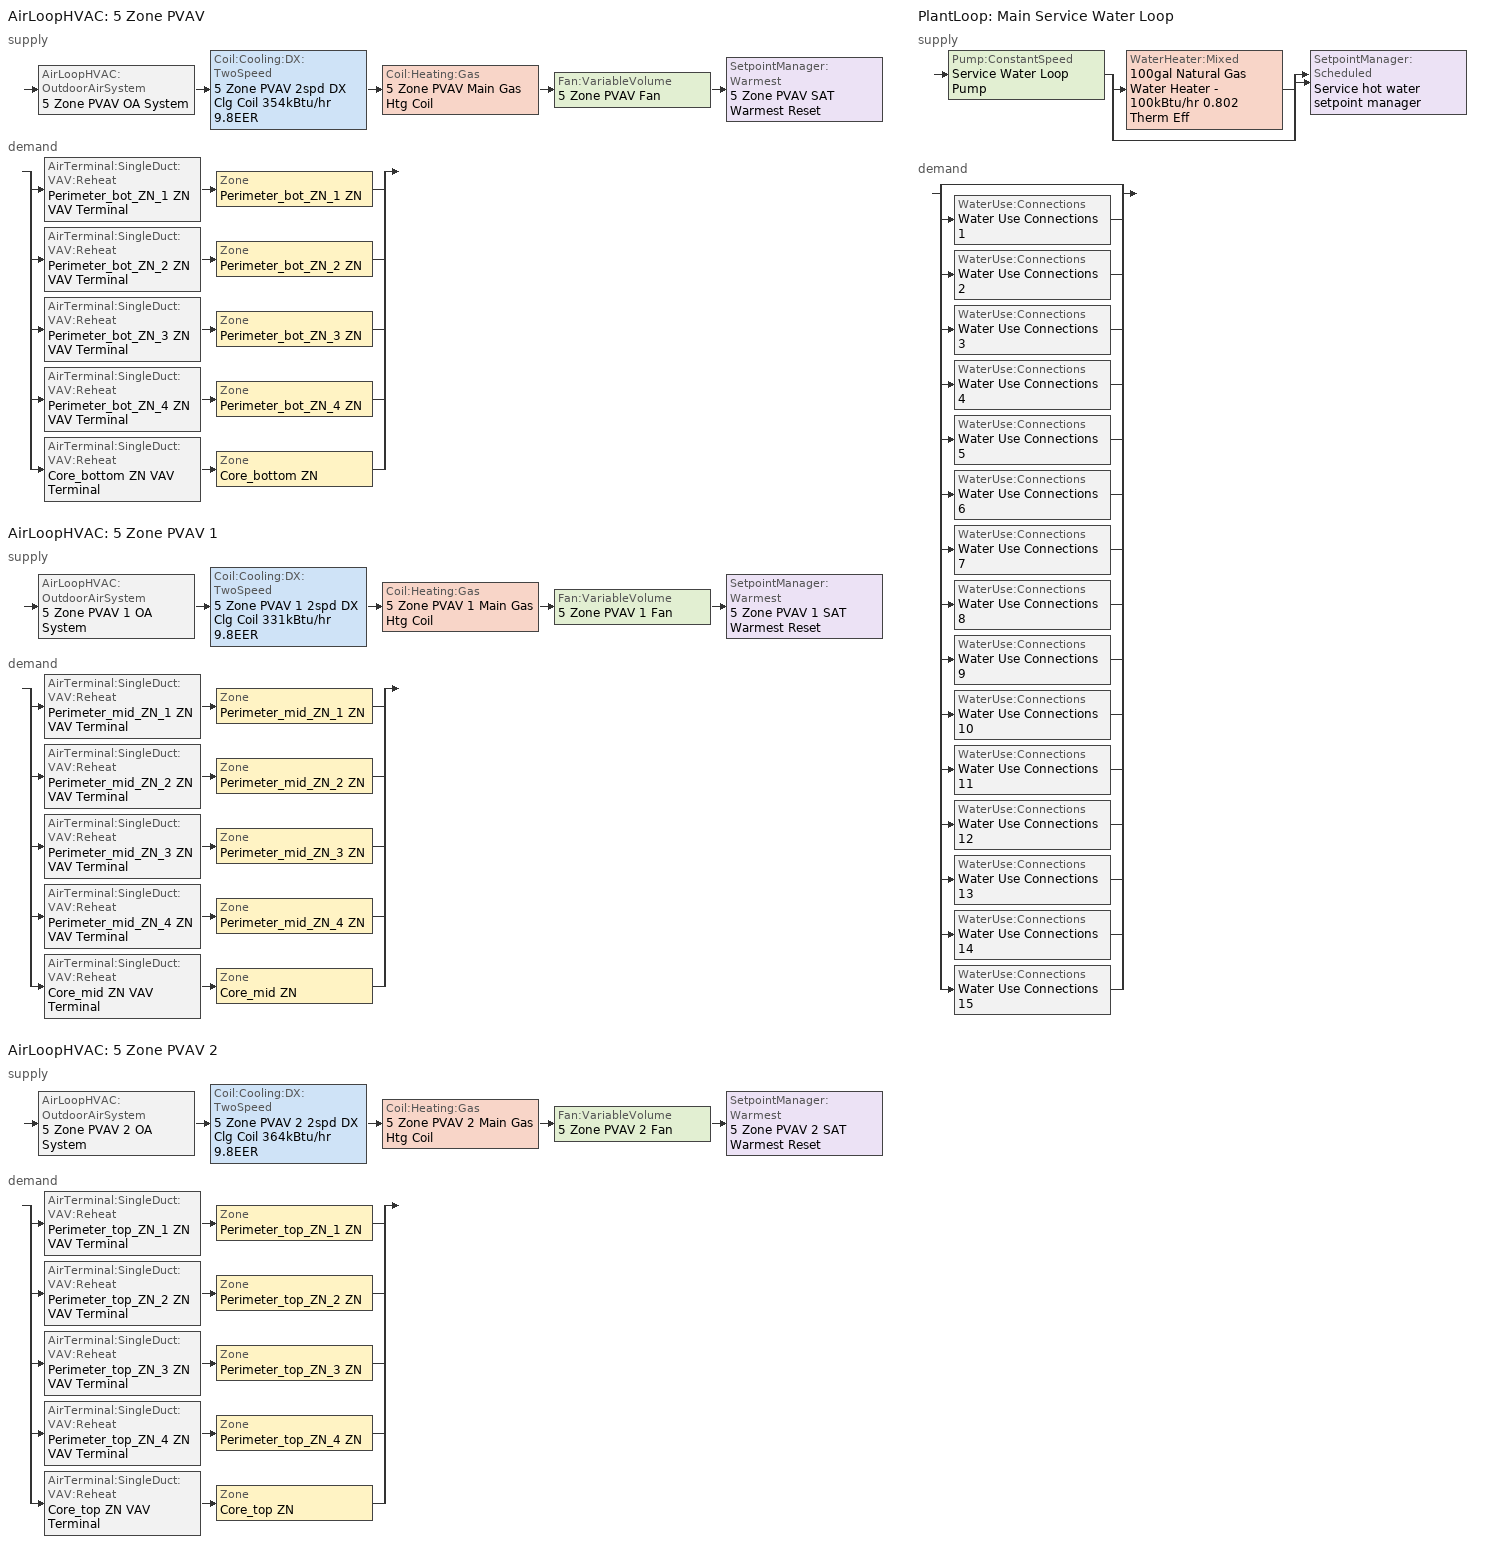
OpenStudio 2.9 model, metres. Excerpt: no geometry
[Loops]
AirLoopHVAC '5 Zone PVAV'
 supply: AirLoopHVAC:OutdoorAirSystem '5 Zone PVAV OA System' > Coil:Cooling:DX:TwoSpeed '5 Zone PVAV 2spd DX Clg Coil 354kBtu/hr 9.8EER' > Coil:Heating:Gas '5 Zone PVAV Main Gas Htg Coil' > Fan:VariableVolume '5 Zone PVAV Fan' > SetpointManager:Warmest '5 Zone PVAV SAT Warmest Reset'
 demand: split
  | AirTerminal:SingleDuct:VAV:Reheat 'Perimeter_bot_ZN_1 ZN VAV Terminal' > Zone 'Perimeter_bot_ZN_1 ZN'
  | AirTerminal:SingleDuct:VAV:Reheat 'Perimeter_bot_ZN_2 ZN VAV Terminal' > Zone 'Perimeter_bot_ZN_2 ZN'
  | AirTerminal:SingleDuct:VAV:Reheat 'Perimeter_bot_ZN_3 ZN VAV Terminal' > Zone 'Perimeter_bot_ZN_3 ZN'
  | AirTerminal:SingleDuct:VAV:Reheat 'Perimeter_bot_ZN_4 ZN VAV Terminal' > Zone 'Perimeter_bot_ZN_4 ZN'
  | AirTerminal:SingleDuct:VAV:Reheat 'Core_bottom ZN VAV Terminal' > Zone 'Core_bottom ZN'
AirLoopHVAC '5 Zone PVAV 1'
 supply: AirLoopHVAC:OutdoorAirSystem '5 Zone PVAV 1 OA System' > Coil:Cooling:DX:TwoSpeed '5 Zone PVAV 1 2spd DX Clg Coil 331kBtu/hr 9.8EER' > Coil:Heating:Gas '5 Zone PVAV 1 Main Gas Htg Coil' > Fan:VariableVolume '5 Zone PVAV 1 Fan' > SetpointManager:Warmest '5 Zone PVAV 1 SAT Warmest Reset'
 demand: split
  | AirTerminal:SingleDuct:VAV:Reheat 'Perimeter_mid_ZN_1 ZN VAV Terminal' > Zone 'Perimeter_mid_ZN_1 ZN'
  | AirTerminal:SingleDuct:VAV:Reheat 'Perimeter_mid_ZN_2 ZN VAV Terminal' > Zone 'Perimeter_mid_ZN_2 ZN'
  | AirTerminal:SingleDuct:VAV:Reheat 'Perimeter_mid_ZN_3 ZN VAV Terminal' > Zone 'Perimeter_mid_ZN_3 ZN'
  | AirTerminal:SingleDuct:VAV:Reheat 'Perimeter_mid_ZN_4 ZN VAV Terminal' > Zone 'Perimeter_mid_ZN_4 ZN'
  | AirTerminal:SingleDuct:VAV:Reheat 'Core_mid ZN VAV Terminal' > Zone 'Core_mid ZN'
AirLoopHVAC '5 Zone PVAV 2'
 supply: AirLoopHVAC:OutdoorAirSystem '5 Zone PVAV 2 OA System' > Coil:Cooling:DX:TwoSpeed '5 Zone PVAV 2 2spd DX Clg Coil 364kBtu/hr 9.8EER' > Coil:Heating:Gas '5 Zone PVAV 2 Main Gas Htg Coil' > Fan:VariableVolume '5 Zone PVAV 2 Fan' > SetpointManager:Warmest '5 Zone PVAV 2 SAT Warmest Reset'
 demand: split
  | AirTerminal:SingleDuct:VAV:Reheat 'Perimeter_top_ZN_1 ZN VAV Terminal' > Zone 'Perimeter_top_ZN_1 ZN'
  | AirTerminal:SingleDuct:VAV:Reheat 'Perimeter_top_ZN_2 ZN VAV Terminal' > Zone 'Perimeter_top_ZN_2 ZN'
  | AirTerminal:SingleDuct:VAV:Reheat 'Perimeter_top_ZN_3 ZN VAV Terminal' > Zone 'Perimeter_top_ZN_3 ZN'
  | AirTerminal:SingleDuct:VAV:Reheat 'Perimeter_top_ZN_4 ZN VAV Terminal' > Zone 'Perimeter_top_ZN_4 ZN'
  | AirTerminal:SingleDuct:VAV:Reheat 'Core_top ZN VAV Terminal' > Zone 'Core_top ZN'
PlantLoop 'Main Service Water Loop'
 supply: Pump:ConstantSpeed 'Service Water Loop Pump' > split
  | WaterHeater:Mixed '100gal Natural Gas Water Heater - 100kBtu/hr 0.802 Therm Eff'
  | bypass
  join > SetpointManager:Scheduled 'Service hot water setpoint manager'
 demand: split
  | bypass
  | WaterUse:Connections 'Water Use Connections 1'
  | WaterUse:Connections 'Water Use Connections 2'
  | WaterUse:Connections 'Water Use Connections 3'
  | WaterUse:Connections 'Water Use Connections 4'
  | WaterUse:Connections 'Water Use Connections 5'
  | WaterUse:Connections 'Water Use Connections 6'
  | WaterUse:Connections 'Water Use Connections 7'
  | WaterUse:Connections 'Water Use Connections 8'
  | WaterUse:Connections 'Water Use Connections 9'
  | WaterUse:Connections 'Water Use Connections 10'
  | WaterUse:Connections 'Water Use Connections 11'
  | WaterUse:Connections 'Water Use Connections 12'
  | WaterUse:Connections 'Water Use Connections 13'
  | WaterUse:Connections 'Water Use Connections 14'
  | WaterUse:Connections 'Water Use Connections 15'
[Sizing:Zone] Zone Cooling Design Supply Air Temperature Input Method=SupplyAirTemperature; Zone Cooling Design Supply Air Temperature {C}=12.7778; Zone Cooling Design Supply Air Temperature Difference {deltaC}=11.11; Zone Heating Design Supply Air Temperature Input Method=SupplyAirTemperature; Zone Heating Design Supply Air Temperature {C}=50; Zone Heating Design Supply Air Temperature Difference {deltaC}=11.11; Zone Cooling Design Supply Air Humidity Ratio {kg-H2O/kg-air}=0.0085; Zone Heating Design Supply Air Humidity Ratio {kg-H2O/kg-air}=0.008; Cooling Design Air Flow Method=DesignDay; Heating Design Air Flow Method=DesignDay; Account for Dedicated Outdoor Air System=No; Dedicated Outdoor Air System Control Strategy=NeutralSupplyAir; Dedicated Outdoor Air Low Setpoint Temperature for Design {C}=autosize; Dedicated Outdoor Air High Setpoint Temperature for Design {C}=autosize
Core_bottom ZN; Core_mid ZN; Core_top ZN; Perimeter_bot_ZN_1 ZN; Perimeter_bot_ZN_2 ZN; Perimeter_bot_ZN_3 ZN; Perimeter_bot_ZN_4 ZN; Perimeter_mid_ZN_1 ZN; Perimeter_mid_ZN_2 ZN; Perimeter_mid_ZN_3 ZN; Perimeter_mid_ZN_4 ZN; Perimeter_top_ZN_1 ZN; Perimeter_top_ZN_2 ZN; Perimeter_top_ZN_3 ZN; Perimeter_top_ZN_4 ZN
[Zone equipment]
Core_bottom ZN: Core_bottom ZN VAV Terminal
Core_mid ZN: Core_mid ZN VAV Terminal
Core_top ZN: Core_top ZN VAV Terminal
Perimeter_bot_ZN_1 ZN: Perimeter_bot_ZN_1 ZN VAV Terminal
Perimeter_bot_ZN_2 ZN: Perimeter_bot_ZN_2 ZN VAV Terminal
Perimeter_bot_ZN_3 ZN: Perimeter_bot_ZN_3 ZN VAV Terminal
Perimeter_bot_ZN_4 ZN: Perimeter_bot_ZN_4 ZN VAV Terminal
Perimeter_mid_ZN_1 ZN: Perimeter_mid_ZN_1 ZN VAV Terminal
Perimeter_mid_ZN_2 ZN: Perimeter_mid_ZN_2 ZN VAV Terminal
Perimeter_mid_ZN_3 ZN: Perimeter_mid_ZN_3 ZN VAV Terminal
Perimeter_mid_ZN_4 ZN: Perimeter_mid_ZN_4 ZN VAV Terminal
Perimeter_top_ZN_1 ZN: Perimeter_top_ZN_1 ZN VAV Terminal
Perimeter_top_ZN_2 ZN: Perimeter_top_ZN_2 ZN VAV Terminal
Perimeter_top_ZN_3 ZN: Perimeter_top_ZN_3 ZN VAV Terminal
Perimeter_top_ZN_4 ZN: Perimeter_top_ZN_4 ZN VAV Terminal
[AirLoopHVAC] Availability Schedule=OfficeMedium HVACOperationSchd; Design Supply Air Flow Rate {m3/s}=AutoSize
5 Zone PVAV; 5 Zone PVAV 1; 5 Zone PVAV 2
[Sizing:System] Type of Load to Size On=Sensible; Design Outdoor Air Flow Rate {m3/s}=1.19517; Central Heating Maximum System Air Flow Ratio=0.3; Preheat Design Temperature {C}=7.22222; Preheat Design Humidity Ratio {kg-H2O/kg-Air}=0.008; Precool Design Temperature {C}=12.7778; Precool Design Humidity Ratio {kg-H2O/kg-Air}=0.008; Central Cooling Design Supply Air Temperature {C}=12.7778; Central Heating Design Supply Air Temperature {C}=12.7778; Sizing Option=Coincident; 100% Outdoor Air in Cooling=No; 100% Outdoor Air in Heating=No; Central Cooling Design Supply Air Humidity Ratio {kg-H2O/kg-Air}=0.0085; Central Heating Design Supply Air Humidity Ratio {kg-H2O/kg-Air}=0.008; Cooling Design Air Flow Method=DesignDay; Cooling Design Air Flow Rate {m3/s}=0; Heating Design Air Flow Method=DesignDay; Heating Design Air Flow Rate {m3/s}=0; System Outdoor Air Method=ZoneSum; Zone Maximum Outdoor Air Fraction=1; Cooling Supply Air Flow Rate Per Floor Area {m3/s-m2}=0.00996765; Cooling Fraction of Autosized Cooling Supply Air Flow Rate=1; Cooling Supply Air Flow Rate Per Unit Cooling Capacity {m3/s-W}=3.94755e-05; Heating Supply Air Flow Rate Per Floor Area {m3/s-m2}=0.00996765; Heating Fraction of Autosized Heating Supply Air Flow Rate=1; Heating Fraction of Autosized Cooling Supply Air Flow Rate=1; Heating Supply Air Flow Rate Per Unit Heating Capacity {m3/s-W}=3.15882e-05; Cooling Design Capacity Method=CoolingDesignCapacity; Cooling Design Capacity {W}=autosize; Cooling Design Capacity Per Floor Area {W/m2}=234.7; Fraction of Autosized Cooling Design Capacity=1; Heating Design Capacity Method=HeatingDesignCapacity; Heating Design Capacity {W}=autosize; Heating Design Capacity Per Floor Area {W/m2}=157; Fraction of Autosized Heating Design Capacity=1; Central Cooling Capacity Control Method=OnOff
5 Zone PVAV; 5 Zone PVAV 1; 5 Zone PVAV 2
[Fan:VariableVolume] Availability Schedule=Always On Discrete; Pressure Rise {Pa}=1389.92; Maximum Flow Rate {m3/s}=Autosize; Fan Power Minimum Flow Rate Input Method=Fraction; Fan Power Minimum Flow Fraction=0.25; Fan Power Minimum Air Flow Rate {m3/s}=0; Motor In Airstream Fraction=1; Fan Power Coefficient 1=0.04076; Fan Power Coefficient 2=0.0881; Fan Power Coefficient 3=-0.0729; Fan Power Coefficient 4=0.9437; Fan Power Coefficient 5=0
Name | Fan Total Efficiency | Motor Efficiency
5 Zone PVAV Fan; 5 Zone PVAV 1 Fan | 0.6006 | 0.924
5 Zone PVAV 2 Fan | 0.6045 | 0.93
[Coil:Heating:Gas] Availability Schedule=Always On Discrete; Gas Burner Efficiency=0.8; Nominal Capacity {W}=AutoSize; Parasitic Electric Load {W}=0; Parasitic Gas Load {W}=0
5 Zone PVAV Main Gas Htg Coil; 5 Zone PVAV 1 Main Gas Htg Coil; 5 Zone PVAV 2 Main Gas Htg Coil
[Coil:Cooling:DX:TwoSpeed] Availability Schedule=Always On Discrete; Rated High Speed Total Cooling Capacity {W}=Autosize; Rated High Speed Sensible Heat Ratio=Autosize; Rated High Speed COP {W/W}=3.39929; Rated High Speed Air Flow Rate {m3/s}=Autosize; Total Cooling Capacity Function of Temperature Curve=PSZ-AC_Unitary_PackagecoolCapFT; Total Cooling Capacity Function of Flow Fraction Curve=PSZ-AC_Unitary_PackagecoolFFF; Energy Input Ratio Function of Temperature Curve=PSZ-AC DX Unitary Package EIRFT; Energy Input Ratio Function of Flow Fraction Curve=PSZ-AC_Unitary_PackagecoolEIRFFF; Part Load Fraction Correlation Curve=PSZ-AC_Unitary_PackagecoolPLR; Rated Low Speed Total Cooling Capacity {W}=Autosize; Rated Low Speed Sensible Heat Ratio=0.69; Rated Low Speed COP {W/W}=3.39929; Low Speed Total Cooling Capacity Function of Temperature Curve=PSZ-AC_Unitary_PackagecoolCapFT; Low Speed Energy Input Ratio Function of Temperature Curve=PSZ-AC DX Unitary Package EIRFT; Condenser Type=AirCooled; High Speed Evaporative Condenser Effectiveness=0; High Speed Evaporative Condenser Air Flow Rate {m3/s}=Autosize; High Speed Evaporative Condenser Pump Rated Power Consumption {W}=Autosize; Low Speed Evaporative Condenser Effectiveness=0; Low Speed Evaporative Condenser Air Flow Rate {m3/s}=Autosize; Low Speed Evaporative Condenser Pump Rated Power Consumption {W}=Autosize; Basin Heater Capacity {W/K}=10; Basin Heater Setpoint Temperature {C}=2
5 Zone PVAV 2spd DX Clg Coil 354kBtu/hr 9.8EER; 5 Zone PVAV 1 2spd DX Clg Coil 331kBtu/hr 9.8EER; 5 Zone PVAV 2 2spd DX Clg Coil 364kBtu/hr 9.8EER
[Controller:OutdoorAir] Minimum Outdoor Air Flow Rate {m3/s}=0; Maximum Outdoor Air Flow Rate {m3/s}=Autosize; Economizer Control Type=DifferentialDryBulb; Economizer Control Action Type=ModulateFlow; Lockout Type=NoLockout; Minimum Limit Type=FixedMinimum; Minimum Outdoor Air Schedule=OfficeMedium MinOA_MotorizedDamper_Sched; High Humidity Control=No; Heat Recovery Bypass Control Type=BypassWhenWithinEconomizerLimits
Name | Controller Mechanical Ventilation
Controller Outdoor Air 1 | 5 Zone PVAV Ventilation Controller
Controller Outdoor Air 2 | 5 Zone PVAV 1 Ventilation Controller
Controller Outdoor Air 3 | 5 Zone PVAV 2 Ventilation Controller
[Controller:MechanicalVentilation] Availability Schedule=OfficeMedium MinOA_MotorizedDamper_Sched; System Outdoor Air Method=VentilationRateProcedure
5 Zone PVAV Ventilation Controller; 5 Zone PVAV 1 Ventilation Controller; 5 Zone PVAV 2 Ventilation Controller
[AirLoopHVAC:OutdoorAirSystem]
Name | Controller
5 Zone PVAV OA System | Controller Outdoor Air 1
5 Zone PVAV 1 OA System | Controller Outdoor Air 2
5 Zone PVAV 2 OA System | Controller Outdoor Air 3
[Coil:Heating:Electric] Availability Schedule=Always On Discrete; Efficiency=1
Perimeter_bot_ZN_1 ZN Electric Reheat Coil; Perimeter_bot_ZN_2 ZN Electric Reheat Coil; Perimeter_bot_ZN_3 ZN Electric Reheat Coil; Perimeter_bot_ZN_4 ZN Electric Reheat Coil; Core_bottom ZN Electric Reheat Coil; Perimeter_mid_ZN_1 ZN Electric Reheat Coil; Perimeter_mid_ZN_2 ZN Electric Reheat Coil; Perimeter_mid_ZN_3 ZN Electric Reheat Coil; Perimeter_mid_ZN_4 ZN Electric Reheat Coil; Core_mid ZN Electric Reheat Coil; Perimeter_top_ZN_1 ZN Electric Reheat Coil; Perimeter_top_ZN_2 ZN Electric Reheat Coil; Perimeter_top_ZN_3 ZN Electric Reheat Coil; Perimeter_top_ZN_4 ZN Electric Reheat Coil; Core_top ZN Electric Reheat Coil
[AirTerminal:SingleDuct:VAV:Reheat] Availability Schedule=Always On Discrete; Maximum Air Flow Rate {m3/s}=AutoSize; Zone Minimum Air Flow Input Method=Constant; Fixed Minimum Air Flow Rate {m3/s}=0; Maximum Hot Water or Steam Flow Rate {m3/s}=AutoSize; Minimum Hot Water or Steam Flow Rate {m3/s}=0; Convergence Tolerance=0.001; Damper Heating Action=Normal; Maximum Flow per Zone Floor Area During Reheat {m3/s-m2}=AutoSize; Maximum Flow Fraction During Reheat=AutoSize; Maximum Reheat Air Temperature {C}=50; Control For Outdoor Air=No
Name | Constant Minimum Air Flow Fraction | Reheat Coil
Perimeter_bot_ZN_1 ZN VAV Terminal | 0.3 | Perimeter_bot_ZN_1 ZN Electric Reheat Coil
Perimeter_bot_ZN_2 ZN VAV Terminal | 0.3 | Perimeter_bot_ZN_2 ZN Electric Reheat Coil
Perimeter_bot_ZN_3 ZN VAV Terminal | 0.306262 | Perimeter_bot_ZN_3 ZN Electric Reheat Coil
Perimeter_bot_ZN_4 ZN VAV Terminal | 0.3 | Perimeter_bot_ZN_4 ZN Electric Reheat Coil
Core_bottom ZN VAV Terminal | 0.3 | Core_bottom ZN Electric Reheat Coil
Perimeter_mid_ZN_1 ZN VAV Terminal | 0.3 | Perimeter_mid_ZN_1 ZN Electric Reheat Coil
Perimeter_mid_ZN_2 ZN VAV Terminal | 0.3 | Perimeter_mid_ZN_2 ZN Electric Reheat Coil
Perimeter_mid_ZN_3 ZN VAV Terminal | 0.3 | Perimeter_mid_ZN_3 ZN Electric Reheat Coil
Perimeter_mid_ZN_4 ZN VAV Terminal | 0.3 | Perimeter_mid_ZN_4 ZN Electric Reheat Coil
Core_mid ZN VAV Terminal | 0.346208 | Core_mid ZN Electric Reheat Coil
Perimeter_top_ZN_1 ZN VAV Terminal | 0.3 | Perimeter_top_ZN_1 ZN Electric Reheat Coil
Perimeter_top_ZN_2 ZN VAV Terminal | 0.3 | Perimeter_top_ZN_2 ZN Electric Reheat Coil
Perimeter_top_ZN_3 ZN VAV Terminal | 0.3 | Perimeter_top_ZN_3 ZN Electric Reheat Coil
Perimeter_top_ZN_4 ZN VAV Terminal | 0.3 | Perimeter_top_ZN_4 ZN Electric Reheat Coil
Core_top ZN VAV Terminal | 0.341937 | Core_top ZN Electric Reheat Coil
[PlantLoop]
Main Service Water Loop: Glycol Concentration=0; Maximum Loop Temperature {C}=60; Minimum Loop Temperature {C}=10; Plant Loop Volume {m3}=Autocalculate; Load Distribution Scheme=Optimal
[Sizing:Plant]
Main Service Water Loop: Loop Type=Heating; Design Loop Exit Temperature {C}=60; Loop Design Temperature Difference {deltaC}=5; Sizing Option=NonCoincident; Zone Timesteps in Averaging Window=1; Coincident Sizing Factor Mode=None
[SetpointManager:Scheduled]
Service hot water setpoint manager: Control Variable=Temperature; Schedule=Service Water Loop Temp - 140F; Setpoint Node or NodeList=Main Service Water Loop Supply Outlet Node
[Pump:ConstantSpeed]
Service Water Loop Pump: Rated Flow Rate {m3/s}=autosize; Rated Pump Head {Pa}=29891; Rated Power Consumption {W}=autosize; Motor Efficiency=0.7; Fraction of Motor Inefficiencies to Fluid Stream=0; Pump Control Type=Intermittent; Design Power Sizing Method=PowerPerFlowPerPressure; Design Electric Power per Unit Flow Rate {W/(m3/s)}=348701.1; Design Shaft Power per Unit Flow Rate per Unit Head {W-s/m3-Pa}=1.28205
[WaterHeater:Mixed]
100gal Natural Gas Water Heater - 100kBtu/hr 0.802 Therm Eff: Tank Volume {m3}=0.378541; Setpoint Temperature Schedule=Service Water Loop Temp - 140F; Deadband Temperature Difference {deltaC}=2; Maximum Temperature Limit {C}=82.2222; Heater Control Type=Cycle; Heater Maximum Capacity {W}=29307.1; Heater Fuel Type=NaturalGas; Heater Thermal Efficiency=0.802329; Off Cycle Parasitic Fuel Consumption Rate {W}=1276.95; Off Cycle Parasitic Fuel Type=NaturalGas; Off Cycle Parasitic Heat Fraction to Tank=0.8; On Cycle Parasitic Fuel Consumption Rate {W}=1276.95; On Cycle Parasitic Fuel Type=NaturalGas; On Cycle Parasitic Heat Fraction to Tank=0; Ambient Temperature Indicator=ThermalZone; Ambient Temperature Thermal Zone=Core_bottom ZN; Off Cycle Loss Coefficient to Ambient Temperature {W/K}=7.56156; On Cycle Loss Coefficient to Ambient Temperature {W/K}=7.56156; Use Side Effectiveness=1; Source Side Effectiveness=1; Use Side Design Flow Rate {m3/s}=autosize; Source Side Design Flow Rate {m3/s}=autosize; Indirect Water Heating Recovery Time {hr}=1.5; Source Side Flow Control Mode=IndirectHeatPrimarySetpoint
[WaterUse:Connections]
Name | Water Use Equipment Name 1
Water Use Connections 1 | Core_bottom Service Water Use 0.17gal/min
Water Use Connections 2 | Core_mid Service Water Use 0.17gal/min
Water Use Connections 3 | Core_top Service Water Use 0.17gal/min
Water Use Connections 4 | Perimeter_bot_zn_1 Service Water Use 0.04gal/min
Water Use Connections 5 | Perimeter_bot_zn_2 Service Water Use 0.02gal/min
Water Use Connections 6 | Perimeter_bot_zn_3 Service Water Use 0.04gal/min
Water Use Connections 7 | Perimeter_bot_zn_4 Service Water Use 0.02gal/min
Water Use Connections 8 | Perimeter_mid_zn_1 Service Water Use 0.04gal/min
Water Use Connections 9 | Perimeter_mid_zn_2 Service Water Use 0.02gal/min
Water Use Connections 10 | Perimeter_mid_zn_3 Service Water Use 0.04gal/min
Water Use Connections 11 | Perimeter_mid_zn_4 Service Water Use 0.02gal/min
Water Use Connections 12 | Perimeter_top_zn_1 Service Water Use 0.04gal/min
Water Use Connections 13 | Perimeter_top_zn_2 Service Water Use 0.02gal/min
Water Use Connections 14 | Perimeter_top_zn_3 Service Water Use 0.04gal/min
Water Use Connections 15 | Perimeter_top_zn_4 Service Water Use 0.02gal/min
[WaterUse:Equipment:Definition] Target Temperature Schedule=Mixed Water At Faucet Temp - 110F; Sensible Fraction Schedule=Fraction Sensible - 0.2; Latent Fraction Schedule=Fraction Latent - 0.05
Name | Peak Flow Rate {m3/s}
Core_bottom Service Water Use Def 0.17gal/min; Core_mid Service Water Use Def 0.17gal/min; Core_top Service Water Use Def 0.17gal/min | 1.05864e-05
Perimeter_bot_zn_1 Service Water Use Def 0.04gal/min; Perimeter_bot_zn_3 Service Water Use Def 0.04gal/min; Perimeter_mid_zn_1 Service Water Use Def 0.04gal/min; Perimeter_mid_zn_3 Service Water Use Def 0.04gal/min; Perimeter_top_zn_1 Service Water Use Def 0.04gal/min; Perimeter_top_zn_3 Service Water Use Def 0.04gal/min | 2.23171e-06
Perimeter_bot_zn_2 Service Water Use Def 0.02gal/min; Perimeter_mid_zn_2 Service Water Use Def 0.02gal/min; Perimeter_top_zn_2 Service Water Use Def 0.02gal/min | 1.41286e-06
Perimeter_bot_zn_4 Service Water Use Def 0.02gal/min; Perimeter_mid_zn_4 Service Water Use Def 0.02gal/min; Perimeter_top_zn_4 Service Water Use Def 0.02gal/min | 1.41277e-06
[WaterUse:Equipment] Flow Rate Fraction Schedule=OfficeMedium BLDG_SWH_SCH
Name | Water Use Equipment Definition
Core_bottom Service Water Use 0.17gal/min | Core_bottom Service Water Use Def 0.17gal/min
Core_mid Service Water Use 0.17gal/min | Core_mid Service Water Use Def 0.17gal/min
Core_top Service Water Use 0.17gal/min | Core_top Service Water Use Def 0.17gal/min
Perimeter_bot_zn_1 Service Water Use 0.04gal/min | Perimeter_bot_zn_1 Service Water Use Def 0.04gal/min
Perimeter_bot_zn_2 Service Water Use 0.02gal/min | Perimeter_bot_zn_2 Service Water Use Def 0.02gal/min
Perimeter_bot_zn_3 Service Water Use 0.04gal/min | Perimeter_bot_zn_3 Service Water Use Def 0.04gal/min
Perimeter_bot_zn_4 Service Water Use 0.02gal/min | Perimeter_bot_zn_4 Service Water Use Def 0.02gal/min
Perimeter_mid_zn_1 Service Water Use 0.04gal/min | Perimeter_mid_zn_1 Service Water Use Def 0.04gal/min
Perimeter_mid_zn_2 Service Water Use 0.02gal/min | Perimeter_mid_zn_2 Service Water Use Def 0.02gal/min
Perimeter_mid_zn_3 Service Water Use 0.04gal/min | Perimeter_mid_zn_3 Service Water Use Def 0.04gal/min
Perimeter_mid_zn_4 Service Water Use 0.02gal/min | Perimeter_mid_zn_4 Service Water Use Def 0.02gal/min
Perimeter_top_zn_1 Service Water Use 0.04gal/min | Perimeter_top_zn_1 Service Water Use Def 0.04gal/min
Perimeter_top_zn_2 Service Water Use 0.02gal/min | Perimeter_top_zn_2 Service Water Use Def 0.02gal/min
Perimeter_top_zn_3 Service Water Use 0.04gal/min | Perimeter_top_zn_3 Service Water Use Def 0.04gal/min
Perimeter_top_zn_4 Service Water Use 0.02gal/min | Perimeter_top_zn_4 Service Water Use Def 0.02gal/min
[SetpointManager:Warmest] Control Variable=Temperature; Minimum Setpoint Temperature {C}=12.7778; Maximum Setpoint Temperature {C}=15.5556; Strategy=MaximumTemperature
Name | Setpoint Node or NodeList
5 Zone PVAV SAT Warmest Reset | 5 Zone PVAV Supply Outlet Node
5 Zone PVAV 1 SAT Warmest Reset | 5 Zone PVAV 1 Supply Outlet Node
5 Zone PVAV 2 SAT Warmest Reset | 5 Zone PVAV 2 Supply Outlet Node
[Schedule:Ruleset]
Name | Default Day Schedule | Summer Design Day Schedule | Winter Design Day Schedule
OfficeMedium HVACOperationSchd | OfficeMedium HVACOperationSchd Default | OfficeMedium HVACOperationSchd Summer Design Day | OfficeMedium HVACOperationSchd Winter Design Day
OfficeMedium MinOA_MotorizedDamper_Sched | OfficeMedium MinOA_MotorizedDamper_Sched Default | OfficeMedium MinOA_MotorizedDamper_Sched Summer Design Day | OfficeMedium MinOA_MotorizedDamper_Sched Winter Design Day
Service Water Loop Temp - 140F | Service Water Loop Temp - 140F Default
Fraction Sensible - 0.2 | Fraction Sensible - 0.2 Default
Fraction Latent - 0.05 | Fraction Latent - 0.05 Default
Mixed Water At Faucet Temp - 110F | Mixed Water At Faucet Temp - 110F Default
OfficeMedium BLDG_SWH_SCH | OfficeMedium BLDG_SWH_SCH Default | OfficeMedium BLDG_SWH_SCH Summer Design Day | OfficeMedium BLDG_SWH_SCH Winter Design Day
[Schedule:Day]
OfficeMedium HVACOperationSchd Default; OfficeMedium MinOA_MotorizedDamper_Sched Default: 24, 0, 0
OfficeMedium HVACOperationSchd Summer Design Day; OfficeMedium HVACOperationSchd SmrDsn|Wkdy Day: 6, 0, 0, 22, 0, 1, 24, 0, 0
OfficeMedium HVACOperationSchd Winter Design Day; OfficeMedium HVACOperationSchd WntrDsn|Sat Day: 6, 0, 0, 18, 0, 1, 24, 0, 0
OfficeMedium MinOA_MotorizedDamper_Sched Summer Design Day; OfficeMedium MinOA_MotorizedDamper_Sched SmrDsn|Wkdy Day: 7, 0, 0, 22, 0, 1, 24, 0, 0
OfficeMedium MinOA_MotorizedDamper_Sched Winter Design Day; OfficeMedium MinOA_MotorizedDamper_Sched WntrDsn|Sat Day: 7, 0, 0, 18, 0, 1, 24, 0, 0
Service Water Loop Temp - 140F Default: 24, 0, 60
Fraction Sensible - 0.2 Default: 24, 0, 0.2
Fraction Latent - 0.05 Default: 24, 0, 0.05
Mixed Water At Faucet Temp - 110F Default: 24, 0, 43.3
OfficeMedium BLDG_SWH_SCH Default: 6, 0, 0, 11, 0, 0.04, 13, 0, 0.06, 14, 0, 0.09, 15, 0, 0.06, 18, 0, 0.04, 24, 0, 0
OfficeMedium BLDG_SWH_SCH Summer Design Day; OfficeMedium BLDG_SWH_SCH SmrDsn|Wkdy Day: 6, 0, 0, 7, 0, 0.07, 8, 0, 0.19, 9, 0, 0.35, 10, 0, 0.38, 11, 0, 0.39, 12, 0, 0.47, 13, 0, 0.57, 14, 0, 0.54, 15, 0, 0.34, 16, 0, 0.33, 17, 0, 0.44, 18, 0, 0.26, 19, 0, 0.21, 20, 0, 0.15, 21, 0, 0.17, 22, 0, 0.08, 24, 0, 0.05
OfficeMedium BLDG_SWH_SCH Winter Design Day; OfficeMedium BLDG_SWH_SCH WntrDsn|Sat Day: 6, 0, 0, 7, 0, 0.07, 8, 0, 0.11, 9, 0, 0.15, 10, 0, 0.21, 11, 0, 0.19, 12, 0, 0.23, 13, 0, 0.2, 14, 0, 0.19, 15, 0, 0.15, 16, 0, 0.13, 17, 0, 0.14, 19, 0, 0.07, 24, 0, 0
[Schedule:Rule] Date Specification Type=DateRange; Start Month=1; Start Day=1; End Month=12; End Day=31
Name | Schedule Ruleset | Rule Order | Day Schedule | Apply Monday | Apply Tuesday | Apply Wednesday | Apply Thursday | Apply Friday | Apply Saturday
Schedule Rule 16 | OfficeMedium HVACOperationSchd | 1 | OfficeMedium HVACOperationSchd SmrDsn|Wkdy Day | Yes | Yes | Yes | Yes | Yes
Schedule Rule 17 | OfficeMedium HVACOperationSchd | 0 | OfficeMedium HVACOperationSchd WntrDsn|Sat Day |  |  |  |  |  | Yes
Schedule Rule 18 | OfficeMedium MinOA_MotorizedDamper_Sched | 1 | OfficeMedium MinOA_MotorizedDamper_Sched SmrDsn|Wkdy Day | Yes | Yes | Yes | Yes | Yes
Schedule Rule 19 | OfficeMedium MinOA_MotorizedDamper_Sched | 0 | OfficeMedium MinOA_MotorizedDamper_Sched WntrDsn|Sat Day |  |  |  |  |  | Yes
Schedule Rule 26 | OfficeMedium BLDG_SWH_SCH | 1 | OfficeMedium BLDG_SWH_SCH SmrDsn|Wkdy Day | Yes | Yes | Yes | Yes | Yes
Schedule Rule 27 | OfficeMedium BLDG_SWH_SCH | 0 | OfficeMedium BLDG_SWH_SCH WntrDsn|Sat Day |  |  |  |  |  | Yes
[Schedule:Constant]
Always On Discrete: Value=1
[Curve:Biquadratic] Minimum Value of x=12.77778; Maximum Value of x=23.88889; Minimum Value of y=21.11111; Maximum Value of y=46.11111
Name | Coefficient1 Constant | Coefficient2 x | Coefficient3 x**2 | Coefficient4 y | Coefficient5 y**2 | Coefficient6 x*y
PSZ-AC_Unitary_PackagecoolCapFT | 0.766956 | 0.0107756 | -4.14703e-05 | 0.00134961 | -0.000261144 | 0.000457488
PSZ-AC DX Unitary Package EIRFT | 0.297145 | 0.0430933 | -0.000748766 | 0.00597727 | 0.000482112 | -0.000956448
[Curve:Quadratic]
Name | Coefficient1 Constant | Coefficient2 x | Coefficient3 x**2 | Minimum Value of x | Maximum Value of x
PSZ-AC_Unitary_PackagecoolFFF | 0.8 | 0.2 | 0 | 0.5 | 1.5
PSZ-AC_Unitary_PackagecoolEIRFFF | 1.156 | -0.1816 | 0.0256 | 0.5 | 1.5
PSZ-AC_Unitary_PackagecoolPLR | 0.75 | 0.25 | 0 | 0 | 1
